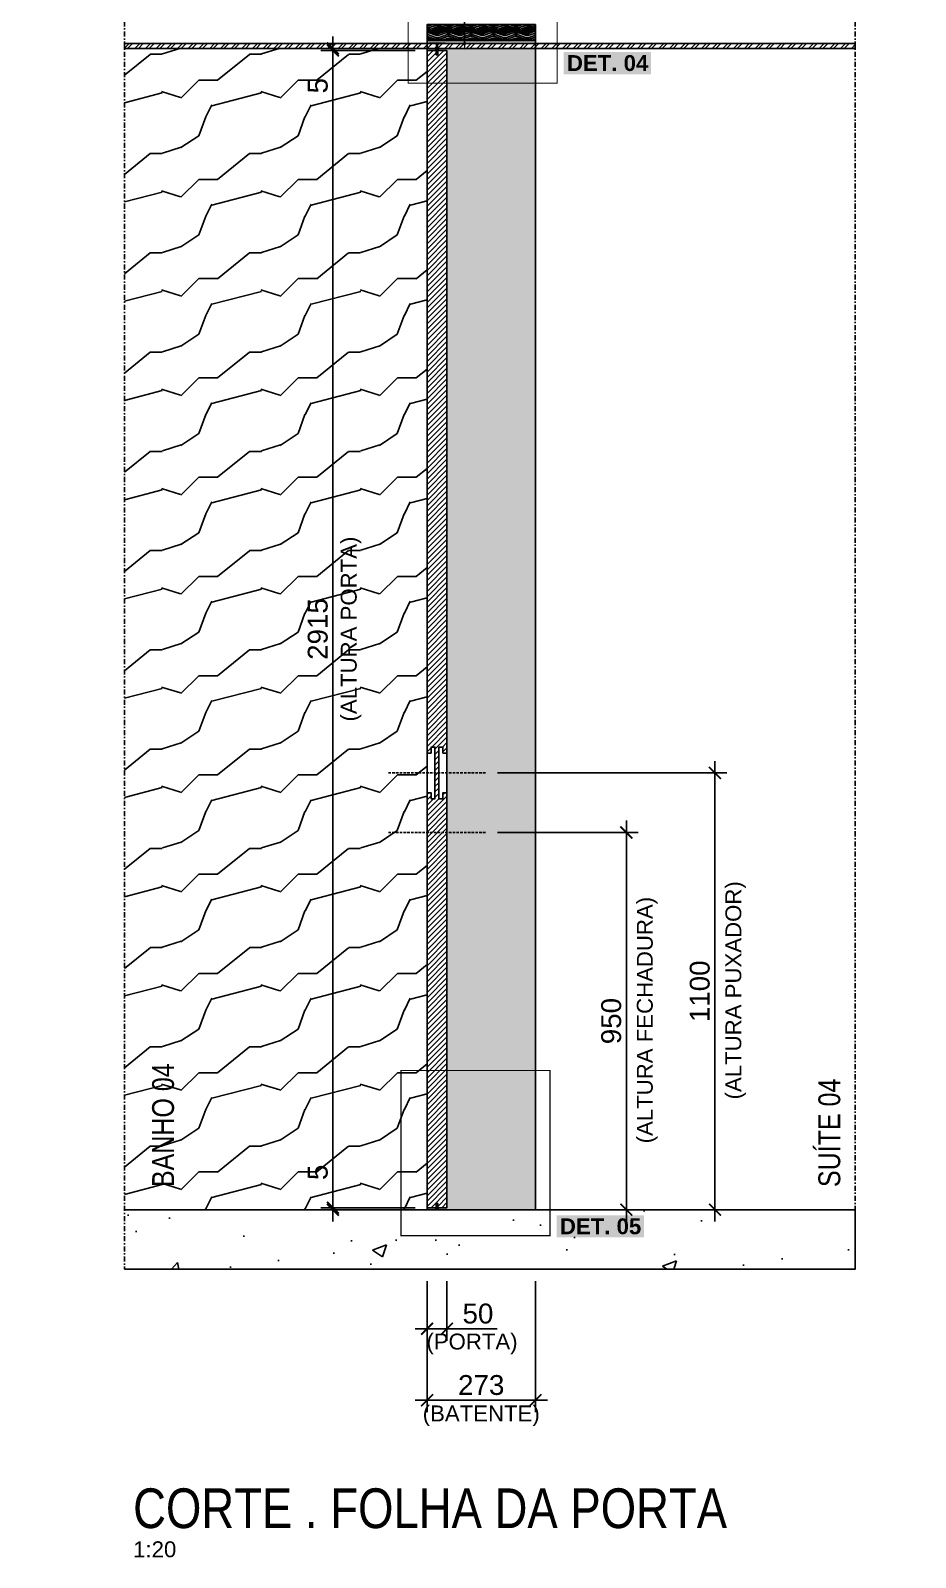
# Model space of a CAD drawing. Header units: millimetres. Extents: x -63251 to 507826, y 5339 to 217512.
# Drawn here: x 101000 to 103229, y 92613 to 96459 of the extents above; entities that cross this region are included whole.
import ezdxf
from ezdxf import colors
from ezdxf.entities.mleader import LeaderData, LeaderLine
from ezdxf.math import Vec2, Vec3

# ---------------------------------------------------------------- set-up
doc = ezdxf.new("R2010")
doc.units = ezdxf.units.MM
doc.header["$PDMODE"] = 3
doc.linetypes.add('TRAÇO 1-1', pattern=[9.525, 6.35, -3.175])
doc.linetypes.add('TRAÇO E PONTO 1-1', pattern=[25.4, 12.7, -6.35, 0, -6.35])
for name, color, linetype in [('_COMENTÁRIOS ARQ', 30, 'Continuous'), ('COTAS', 9, 'Continuous'), ('DETALHE', 10, 'Continuous'), ('FERRAGEM', 3, 'Continuous'), ('FERRAGENS', 3, 'Continuous'), ('GESSO', 1, 'Continuous'), ('HACHURA', 21, 'Continuous'), ('MARCENARIA', 4, 'Continuous'), ('MARCENARIA . M', 4, 'Continuous'), ('PAREDE', 94, 'Continuous'), ('PROJEÇÃO', 8, 'Continuous'), ('TEXTO', 105, 'Continuous'), ('TEXTO TRAÇO PONTO', 105, 'TRAÇO E PONTO 1-1')]:
    doc.layers.add(name, color=color, linetype=linetype)
doc.styles.add('1-1', font='arial.ttf', dxfattribs={"height": 0.2})
doc.styles.add('PADRÃO', font='arial.ttf')
doc.styles.add('TITULO', font='swissck.ttf')
doc.dimstyles.new('1-20', dxfattribs={"dimscale": 20, "dimtxt": 2.5, "dimasz": 1.5, "dimexe": 1.5, "dimexo": 1.5, "dimtad": 1, "dimtxsty": 'PADRÃO', "dimblk": 'ARCHTICK', "dimcen": 2.5, "dimdle": 1.5, "dimclrd": 9, "dimclre": 9, "dimclrt": 6, "dimadec": 0, "dimazin": 0, "dimtfac": 1, "dimtmove": 0, "dimatfit": 3, "dimfxl": 1.25, "dimlwd": -1, "dimlwe": -1, "dimarcsym": 0})

# ---------------------------------------------------------------- blocks, each defined once
blk = doc.blocks.new('_ArchTick')
at = {"color": 0, "linetype": 'ByBlock', "const_width": 0.15}
blk.add_lwpolyline([(-0.5, -0.5), (0.5, 0.5)], dxfattribs=at)
blk = doc.blocks.new('*D938')
at = {"layer": 'Defpoints', "color": 0, "transparency": 16777216}
for p in [(102146, 94589), (102723.8, 94589), (102500.8, 93489)]:
    blk.add_point(p, dxfattribs=at)
at = {"layer": 'PAREDE', "color": 9, "transparency": 16777216}
for p, q in [((102723.8, 93459), (102723.8, 94619)), ((102176, 94589), (102753.8, 94589)), ((102530.8, 93489), (102753.8, 93489))]:
    blk.add_line(p, q, dxfattribs=at)
at = {"layer": 'PAREDE', "color": 9, "transparency": 16777216, "xscale": 30, "yscale": 30, "zscale": 30}
for p, rotation in [((102723.8, 94589), 90), ((102723.8, 93489), 270)]:
    blk.add_blockref('_ArchTick', p, dxfattribs=dict(at, rotation=rotation))
at = {"layer": 'PAREDE', "color": 6, "transparency": 16777216, "insert": (102685.8, 94039), "char_height": 50, "attachment_point": 5, "rotation": 90, "style": 'PADRÃO'}
blk.add_mtext('1100', dxfattribs=at)
blk = doc.blocks.new('*D939')
at = {"layer": 'Defpoints', "color": 0, "transparency": 16777216}
for p in [(102146, 94439), (102500.8, 94439), (102271.8, 93489)]:
    blk.add_point(p, dxfattribs=at)
at = {"layer": 'PAREDE', "color": 9, "transparency": 16777216}
for p, q in [((102500.8, 93459), (102500.8, 94469)), ((102176, 94439), (102530.8, 94439)), ((102301.8, 93489), (102530.8, 93489))]:
    blk.add_line(p, q, dxfattribs=at)
at = {"layer": 'PAREDE', "color": 9, "transparency": 16777216, "xscale": 30, "yscale": 30, "zscale": 30}
for p, rotation in [((102500.8, 94439), 90), ((102500.8, 93489), 270)]:
    blk.add_blockref('_ArchTick', p, dxfattribs=dict(at, rotation=rotation))
at = {"layer": 'PAREDE', "color": 6, "transparency": 16777216, "insert": (102462.8, 93964), "char_height": 50, "attachment_point": 5, "rotation": 90, "style": 'PADRÃO'}
blk.add_mtext('950', dxfattribs=at)
blk = doc.blocks.new('*D940')
at = {"layer": 'Defpoints', "color": 0, "transparency": 16777216}
for p in [(101761.8, 96409), (101998.8, 96409), (101998.8, 93494)]:
    blk.add_point(p, dxfattribs=at)
at = {"layer": 'MARCENARIA . M', "color": 9, "transparency": 16777216}
for p, q in [((101761.8, 93464), (101761.8, 96439)), ((101968.8, 96409), (101731.8, 96409)), ((101968.8, 93494), (101731.8, 93494))]:
    blk.add_line(p, q, dxfattribs=at)
at = {"layer": 'MARCENARIA . M', "color": 9, "transparency": 16777216, "xscale": 30, "yscale": 30, "zscale": 30}
for p, rotation in [((101761.8, 96409), 90), ((101761.8, 93494), 270)]:
    blk.add_blockref('_ArchTick', p, dxfattribs=dict(at, rotation=rotation))
at = {"layer": 'MARCENARIA . M', "color": 6, "transparency": 16777216, "insert": (101723.8, 94951.5), "char_height": 50, "attachment_point": 5, "rotation": 90, "style": 'PADRÃO'}
blk.add_mtext('2915', dxfattribs=at)
blk = doc.blocks.new('*D941')
at = {"layer": 'Defpoints', "color": 0, "transparency": 16777216}
for p in [(101761.8, 96409), (101998.8, 96414), (101998.8, 96409)]:
    blk.add_point(p, dxfattribs=at)
at = {"layer": 'MARCENARIA . M', "color": 9, "transparency": 16777216}
for p, q in [((101761.8, 96414), (101761.8, 96444)), ((101968.8, 96414), (101731.8, 96414)), ((101968.8, 96409), (101731.8, 96409)), ((101761.8, 96414), (101761.8, 96409)), ((101761.8, 96409), (101761.8, 96290.8))]:
    blk.add_line(p, q, dxfattribs=at)
at = {"layer": 'MARCENARIA . M', "color": 9, "transparency": 16777216, "xscale": 30, "yscale": 30, "zscale": 30}
for p, rotation in [((101761.8, 96414), 270), ((101761.8, 96409), 90)]:
    blk.add_blockref('_ArchTick', p, dxfattribs=dict(at, rotation=rotation))
at = {"layer": 'MARCENARIA . M', "color": 6, "transparency": 16777216, "insert": (101723.9, 96319.9), "char_height": 50, "attachment_point": 5, "rotation": 90, "style": 'PADRÃO'}
blk.add_mtext('5', dxfattribs=at)
blk = doc.blocks.new('*D942')
at = {"layer": 'Defpoints', "color": 0, "transparency": 16777216}
for p in [(101761.8, 93494), (101998.8, 93494), (101998.8, 93489)]:
    blk.add_point(p, dxfattribs=at)
at = {"layer": 'MARCENARIA . M', "color": 9, "transparency": 16777216}
for p, q in [((101761.8, 93494), (101761.8, 93612.1)), ((101968.8, 93494), (101731.8, 93494)), ((101968.8, 93489), (101731.8, 93489)), ((101761.8, 93489), (101761.8, 93494)), ((101761.8, 93489), (101761.8, 93459))]:
    blk.add_line(p, q, dxfattribs=at)
at = {"layer": 'MARCENARIA . M', "color": 9, "transparency": 16777216, "xscale": 30, "yscale": 30, "zscale": 30}
for p, rotation in [((101761.8, 93494), 270), ((101761.8, 93489), 90)]:
    blk.add_blockref('_ArchTick', p, dxfattribs=dict(at, rotation=rotation))
at = {"layer": 'MARCENARIA . M', "color": 6, "transparency": 16777216, "insert": (101723.9, 93583), "char_height": 50, "attachment_point": 5, "rotation": 90, "style": 'PADRÃO'}
blk.add_mtext('5', dxfattribs=at)
blk = doc.blocks.new('*D943')
at = {"layer": 'Defpoints', "color": 0, "transparency": 16777216}
for p in [(101998.8, 93339), (102048.8, 93339), (102048.8, 93189)]:
    blk.add_point(p, dxfattribs=at)
at = {"layer": 'PAREDE', "color": 9, "transparency": 16777216}
for p, q in [((101998.8, 93309), (101998.8, 93159)), ((102048.8, 93309), (102048.8, 93159)), ((101968.8, 93189), (102048.8, 93189)), ((102048.8, 93189), (102175.3, 93189))]:
    blk.add_line(p, q, dxfattribs=at)
at = {"layer": 'PAREDE', "color": 9, "transparency": 16777216, "xscale": 30, "yscale": 30, "zscale": 30, "rotation": 180}
blk.add_blockref('_ArchTick', (101998.8, 93189), dxfattribs=at)
at = {"layer": 'PAREDE', "color": 9, "transparency": 16777216, "xscale": 30, "yscale": 30, "zscale": 30}
blk.add_blockref('_ArchTick', (102048.8, 93189), dxfattribs=at)
at = {"layer": 'PAREDE', "color": 6, "transparency": 16777216, "insert": (102127, 93227), "char_height": 50, "attachment_point": 5, "style": 'PADRÃO'}
blk.add_mtext('50', dxfattribs=at)
blk = doc.blocks.new('*D944')
at = {"layer": 'Defpoints', "color": 0, "transparency": 16777216}
for p in [(101998.8, 93339), (102271.8, 93339), (101998.8, 93009)]:
    blk.add_point(p, dxfattribs=at)
at = {"layer": 'PAREDE', "color": 9, "transparency": 16777216}
for p, q in [((101998.8, 93309), (101998.8, 92979)), ((102271.8, 93309), (102271.8, 92979)), ((102301.8, 93009), (101968.8, 93009))]:
    blk.add_line(p, q, dxfattribs=at)
at = {"layer": 'PAREDE', "color": 9, "transparency": 16777216, "xscale": 30, "yscale": 30, "zscale": 30, "rotation": 180}
blk.add_blockref('_ArchTick', (101998.8, 93009), dxfattribs=at)
at = {"layer": 'PAREDE', "color": 9, "transparency": 16777216, "xscale": 30, "yscale": 30, "zscale": 30}
blk.add_blockref('_ArchTick', (102271.8, 93009), dxfattribs=at)
at = {"layer": 'PAREDE', "color": 6, "transparency": 16777216, "insert": (102135.3, 93047), "char_height": 50, "attachment_point": 5, "style": 'PADRÃO'}
blk.add_mtext('273', dxfattribs=at)
blk = doc.blocks.new('ESCOVA DE VEDAÇÃO')
at = {"layer": 'FERRAGEM'}
blk.add_lwpolyline([(-1.5, -4), (1.5, -4), (2, -0.5, 0.25), (-2, -0.5)], format="xyb", close=True, dxfattribs=at)
at = {"layer": 'FERRAGEM', "color": 8}
for points in [[(-1, -4), (-3, -16)], [(-0.8, -4), (-2.3, -16)], [(-0.6, -4), (-1.6, -16)], [(-0.3, -4), (-1, -16)], [(-0.2, -4), (-0.4, -16)], [(0.1, -4), (0.3, -16)], [(0.3, -4), (1, -16)], [(0.6, -4), (1.6, -16)], [(0.8, -4), (2.3, -16)], [(1, -4), (3, -16)]]:
    blk.add_lwpolyline(points, dxfattribs=at)

msp = doc.modelspace()

# ---------------------------------------------------------------- hatches: boundary and pattern name
at = {"layer": 'FERRAGENS', "true_color": 0x939598}
h = msp.add_hatch(color=252, dxfattribs=at)
h.dxf.hatch_style = 1
h.paths.add_polyline_path([(102022.807, 96416.952), (102022.807, 96414.452), (102023.557, 96414.452), (102023.557, 96426.452), (102003.557, 96426.452), (102003.557, 96426.952), (102044.057, 96426.952), (102044.057, 96426.452), (102024.057, 96426.452), (102024.057, 96414.452), (102024.807, 96414.452), (102024.807, 96416.952), (102025.307, 96416.952), (102025.307, 96413.952), (102022.307, 96413.952), (102022.307, 96416.952)])
at = {"layer": 'HACHURA', "true_color": 0x636466}
h = msp.add_hatch(dxfattribs=at)
h.set_pattern_fill('PATRON00077', color=251, scale=40, angle=135, pattern_type=2)
h.set_pattern_definition([(135, (41962.023, -12772.54), (-56.568542, 4e-15), [2, -38]), (225, (41940.81, -12771.125), (-7e-15, -56.568542), [4, -36]), (180, (41949.295, -12773.953), (-28.284271, -28.284271), [2.828, -8.484, 2.828, -5.656, 19.8, -16.9725425]), (180, (41964.852, -12772.54), (-28.284271, -28.284271), [2.8284, -5.6568, 2.8284, -45.2549425]), (180, (41952.124, -12765.468), (-28.284271, -28.284271), [2.8284, -53.740142]), (180, (41950.71, -12761.225), (-28.284271, -28.284271), [2.8284, -53.740142]), (180, (41952.124, -12768.297), (-28.284271, -28.284271), [2.8284, -53.740142]), (180, (41952.124, -12771.125), (-28.284271, -28.284271), [5.6568, -50.911742]), (180, (41923.84, -12785.267), (-28.284271, -28.284271), [5.6568, -50.911742]), (180, (41953.538, -12775.368), (-28.284271, -28.284271), [11.3136, -45.254942]), (180, (41953.538, -12778.196), (-28.284271, -28.284271), [11.3136, -45.254942]), (180, (41926.668, -12768.297), (-28.284271, -28.284271), [11.3136, -45.254942]), (180, (41952.124, -12782.44), (-28.284271, -28.284271), [8.48528, -48.083262]), (180, (41953.538, -12792.338), (-28.284271, -28.284271), [8.48528, -48.083262]), (180, (41953.538, -12786.68), (-28.284271, -28.284271), [8.48528, -48.083262]), (180, (41926.668, -12776.782), (-28.284271, -28.284271), [14.142136, -42.426406]), (180, (41928.082, -12781.024), (-28.284271, -28.284271), [14.142136, -42.426406]), (180, (41932.325, -12771.125), (-28.284271, -28.284271), [19.79899, -36.769553]), (161.565051, (41956.366, -12772.54), (-28.2842713, 28.2842712), [4.472136, -84.970583]), (161.565051, (41942.224, -12775.368), (-28.2842713, 28.2842712), [4.472136, -84.970583]), (161.565051, (41946.467, -12773.953), (-28.2842713, 28.2842712), [4.472136, -84.970583]), (161.565051, (41960.609, -12771.125), (-28.2842713, 28.2842712), [8.944272, -80.498447]), (161.565051, (41942.224, -12778.196), (-28.2842713, 28.2842712), [13.416408, -76.026311]), (161.565051, (41943.638, -12782.439), (-28.2842713, 28.2842712), [17.888544, -71.554175]), (161.565051, (41945.053, -12786.681), (-28.2842713, 28.2842712), [17.888544, -71.554175]), (161.565051, (41940.81, -12799.41), (-28.2842713, 28.2842712), [17.888544, -71.554175]), (161.565051, (41943.638, -12796.58), (-28.2842713, 28.2842712), [22.36068, -67.082039]), (161.565051, (41945.053, -12792.338), (-28.2842713, 28.2842712), [22.36068, -67.082039]), (198.434949, (41946.467, -12771.125), (-28.2842712, -28.2842712), [4.472136, -84.970583]), (198.434949, (41953.538, -12772.54), (-28.2842712, -28.2842712), [4.472136, -84.970583]), (198.434949, (41962.023, -12772.54), (-28.2842712, -28.2842712), [8.944272, -80.498447]), (198.434949, (41949.295, -12768.297), (-28.2842712, -28.2842712), [8.944272, -80.498447]), (198.434949, (41966.266, -12773.953), (-28.2842712, -28.2842712), [13.416408, -76.026311]), (198.434949, (41969.094, -12776.782), (-28.2842712, -28.2842712), [17.888544, -71.554175]), (198.434949, (41942.224, -12752.74), (-28.2842712, -28.2842712), [17.888544, -71.554175]), (198.434949, (41949.295, -12765.468), (-28.2842712, -28.2842712), [17.888544, -71.554175]), (198.434949, (41946.467, -12756.983), (-28.2842712, -28.2842712), [22.36068, -67.082039]), (198.434949, (41947.881, -12761.225), (-28.2842712, -28.2842712), [22.36068, -67.082039])])
h.paths.add_polyline_path([(101998.807, 96473.952), (101998.807, 96433.952), (102271.807, 96433.952), (102271.807, 96473.952)])
at = {"layer": 'HACHURA'}
h = msp.add_hatch(dxfattribs=at)
h.set_pattern_fill('ANSI32', color=8, scale=2)
h.set_pattern_definition([(45, (41669.594, -12777.282), (-13.4703842, 13.4703842), []), (45, (41678.575, -12777.282), (-13.4703842, 13.4703842), [])])
h.paths.add_polyline_path([(102022.307, 96413.952), (102022.307, 96426.452), (101236.812, 96426.452), (101236.812, 96413.952)])
at = {"layer": 'HACHURA', "true_color": 0xba9673}
h = msp.add_hatch(color=33, dxfattribs=at)
h.dxf.hatch_style = 1
h.paths.add_polyline_path([(102163.73, 96433.952), (101998.807, 96433.952), (101998.807, 96426.452), (102163.73, 96426.452)])
h.paths.add_polyline_path([(102271.807, 96433.952), (102163.73, 96433.952), (102163.73, 96426.452), (102271.807, 96426.452)])
h.paths.add_polyline_path([(102048.807, 93493.952), (101998.807, 93493.952), (101998.807, 93488.952), (102271.807, 93488.952), (102271.807, 96413.952), (101998.807, 96413.952), (101998.807, 96408.952), (102048.807, 96408.952)])
at = {"layer": 'HACHURA'}
h = msp.add_hatch(dxfattribs=at)
h.set_pattern_fill('ANSI32', color=8, scale=2)
h.set_pattern_definition([(45, (41911.444, -12777.282), (-13.4703842, 13.4703842), []), (45, (41920.424, -12777.282), (-13.4703842, 13.4703842), [])])
h.paths.add_polyline_path([(103076.801, 96413.952), (103076.801, 96426.452), (102025.307, 96426.452), (102025.307, 96413.952)])
at = {"layer": 'HACHURA', "ltscale": 0.3}
h = msp.add_hatch(dxfattribs=at)
h.set_pattern_fill('LEGNO5', color=21, scale=250, angle=90, pattern_type=2)
h.set_pattern_definition([(63.4349, (32940.04, -12760.02), (-250.00033, -249.99979), [33.541, -525.476]), (14.5742, (32955.0446, -12730.0195), (-6750.00055216, -1749.99822292), [129.156, -12786.4355]), (342.4744, (32830.045, -12697.52), (3999.9992282, -1250.0020671), [49.81225, -4931.4025]), (45, (32877.54, -12712.52), (7e-14, 250.00008), [63.6395, -289.91375]), (0, (32922.54, -12667.52), (250, 250), [47.5, -202.5]), (39.0939, (32970.045, -12667.52), (2749.9984775, 2250.0020078), [103.07775, -5050.8045]), (0, (33050.04, -12602.52), (250, 250), [30, -220]), (17.5256, (32830.045, -12602.52), (-3999.9992282, -1250.0020671), [49.81225, -4931.4025]), (33.6901, (32877.545, -12587.52), (-499.99989, -250.000334), [54.08325, -847.3045]), (69.7751, (32922.545, -12557.52), (1000.0020839, 2749.9993161), [50.62125, -5011.493])])
h.paths.add_polyline_path([(101998.807, 93488.953), (101236.812, 93488.953), (101236.812, 96413.952), (101998.807, 96413.952)])
at = {"layer": 'HACHURA'}
h = msp.add_hatch(dxfattribs=at)
h.set_pattern_fill('AR-CONC', color=21, scale=2)
h.set_pattern_definition([(50, (58182.84, 70786.82), (364.3693, -31.8782), [38.1, -419.1]), (355, (58182.84, 70786.82), (-70.4868, 382.1137), [30.48, -335.2812]), (100.45144, (58213.2, 70784.17), (293.8825, 350.2355), [32.38, -356.1805]), (46.1842, (58182.84, 70888.42), (542.158, -84.0847), [57.15, -628.65]), (96.6356, (58228, 70881.4), (474.808, 494.852), [48.57, -534.271]), (351.1842, (58182.84, 70888.4), (474.808, 494.852), [45.72, -502.9195]), (21, (58233.64, 70863.02), (303.2288, -204.5304), [38.1, -419.1]), (326, (58233.64, 70863.02), (123.604, 368.376), [30.48, -335.28]), (71.45144, (58258.9, 70845.98), (426.8328, 163.8455), [32.38, -356.18]), (37.5, (58182.84, 70786.82), (6.1772, 169.11008), [0, -331.216, 0, -340.36, 0, -336.55]), (7.5, (58182.84, 70786.82), (133.6393, 200.36115), [0, -194.056, 0, -323.596, 0, -128.27]), (327.5, (58069.56, 70786.82), (271.1812, -11.4575), [0, -127, 0, -396.24, 0, -525.78]), (317.5, (58018.76, 70786.82), (296.2584, 50.853), [0, -165.1, 0, -263.144, 0, -373.38])])
h.paths.add_polyline_path([(101236.812, 93488.952), (101236.812, 93338.952), (103076.801, 93338.952), (103076.801, 93488.952)])
at = {"layer": 'PROJEÇÃO', "linetype": 'TRAÇO 1-1'}
h = msp.add_hatch(dxfattribs=at)
h.set_pattern_fill('ANSI31', color=8, scale=3)
h.set_pattern_definition([(45, (41746.094, -12756.782), (-6.7351921, 6.7351921), [])])
h.paths.add_polyline_path([(102048.807, 96408.952), (102025.807, 96408.952), (102025.807, 96397.953), (102021.807, 96397.953), (102021.807, 96408.952), (101998.807, 96408.952), (101998.807, 94638.952), (102008.807, 94638.952), (102008.807, 94653.952), (102018.807, 94653.952), (102018.807, 94523.952), (102008.807, 94523.952), (102008.807, 94538.952), (101998.807, 94538.952), (101998.807, 93493.952), (102021.807, 93493.952), (102021.806, 93504.952), (102025.806, 93504.953), (102025.807, 93493.952), (102048.807, 93493.952), (102048.807, 94538.952), (102038.807, 94538.952), (102038.807, 94523.952), (102028.807, 94523.952), (102028.807, 94653.952), (102038.807, 94653.952), (102038.807, 94638.952), (102048.807, 94638.952)])

# ---------------------------------------------------------------- linework, layer by layer
at = {"layer": 'DETALHE', "linetype": 'TRAÇO 1-1', "ltscale": 0.4, "const_width": 3}
for points in [[(102326.433, 96326.566), (102326.433, 96742.424), (101951.206, 96742.424), (101951.206, 96326.566)], [(102308.685, 93423.688), (102308.685, 93839.546), (101933.457, 93839.546), (101933.457, 93423.688)]]:
    msp.add_lwpolyline(points, close=True, dxfattribs=at)
at = {"layer": 'FERRAGEM'}
msp.add_lwpolyline([(101998.807, 96433.952), (102271.807, 96433.952), (102271.807, 96473.952), (101998.807, 96473.952)], close=True, dxfattribs=at)
at = {"layer": 'FERRAGENS'}
msp.add_lwpolyline([(102022.307, 96416.952), (102022.307, 96413.952), (102024.307, 96413.952), (102025.307, 96413.952), (102025.307, 96416.952), (102024.807, 96416.952), (102024.807, 96414.452), (102024.057, 96414.452), (102024.057, 96426.452), (102044.057, 96426.452), (102044.057, 96426.952), (102003.557, 96426.952), (102003.557, 96426.452), (102023.557, 96426.452), (102023.557, 96414.452), (102022.807, 96414.452), (102022.807, 96416.952)], close=True, dxfattribs=at)
at = {"layer": 'GESSO', "color": 1}
for points in [[(101236.812, 96426.452), (102022.307, 96426.452), (102022.307, 96413.952), (101236.812, 96413.952)], [(102025.307, 96426.452), (103076.801, 96426.452), (103076.801, 96413.952), (102025.307, 96413.952)]]:
    msp.add_lwpolyline(points, close=True, dxfattribs=at)
at = {"layer": 'MARCENARIA'}
for points in [[(101998.807, 96433.952), (102271.807, 96433.952), (102271.807, 93488.952), (101998.807, 93488.952)], [(102048.807, 96408.952), (102025.807, 96408.952), (102025.807, 96397.953), (102021.807, 96397.953), (102021.807, 96408.952), (101998.807, 96408.952), (101998.807, 93493.952), (102021.807, 93493.952), (102021.806, 93504.952), (102025.806, 93504.953), (102025.807, 93493.952), (102048.807, 93493.952)], [(101998.807, 94538.952), (101998.807, 94638.952), (102008.807, 94638.952), (102008.807, 94653.952), (102018.807, 94653.952), (102018.807, 94523.952), (102008.807, 94523.952), (102008.807, 94538.952)], [(102048.807, 94538.952), (102048.807, 94638.952), (102038.807, 94638.952), (102038.807, 94653.952), (102028.807, 94653.952), (102028.807, 94523.952), (102038.807, 94523.952), (102038.807, 94538.952)]]:
    msp.add_lwpolyline(points, close=True, dxfattribs=at)
at = {"layer": 'PAREDE', "color": 10, "linetype": 'TRAÇO 1-1'}
for p, q in [((102145.98, 94588.952), (101901.597, 94588.952)), ((102145.98, 94438.952), (101901.597, 94438.952))]:
    msp.add_line(p, q, dxfattribs=at)
at = {"layer": 'PAREDE'}
msp.add_lwpolyline([(101236.812, 93338.952), (103076.801, 93338.952), (103076.801, 93488.952), (101236.812, 93488.952)], dxfattribs=at)
at = {"layer": 'TEXTO TRAÇO PONTO'}
for p, q in [((101236.812, 96838.952), (101236.812, 93338.952)), ((103076.801, 96838.952), (103076.801, 93338.952))]:
    msp.add_line(p, q, dxfattribs=at)

# ---------------------------------------------------------------- block references
at = {"layer": '_COMENTÁRIOS ARQ', "rotation": 180}
msp.add_blockref('ESCOVA DE VEDAÇÃO', (102023.807, 96397.953), dxfattribs=at)
at = {"layer": '_COMENTÁRIOS ARQ'}
msp.add_blockref('ESCOVA DE VEDAÇÃO', (102023.806, 93504.952), dxfattribs=at)

# ---------------------------------------------------------------- texts
at = {"layer": 'COTAS', "color": 6, "char_height": 40, "width": 1350, "attachment_point": 8, "rotation": 90, "style": 'PADRÃO'}
for s, insert in [('(ALTURA PORTA)', (101833.65, 94951.452)), ('(ALTURA PUXADOR)', (102802.17, 94041.452)), ('(ALTURA FECHADURA)', (102579.171, 93966.452))]:
    msp.add_mtext(s, dxfattribs=dict(at, insert=insert))
at = {"layer": 'COTAS', "color": 6, "char_height": 40, "width": 1348, "attachment_point": 2, "style": 'PADRÃO'}
for s, insert in [('(PORTA)', (102112.033, 93176.861)), ('(BATENTE)', (102135.307, 92995.785))]:
    msp.add_mtext(s, dxfattribs=dict(at, insert=insert))
at = {"layer": 'DETALHE', "color": 105, "char_height": 40, "width": 203.41444, "attachment_point": 1, "style": 'PADRÃO', "bg_fill": 1, "box_fill_scale": 1.2, "bg_fill_color": 50, "bg_fill_transparency": 0}
for s, insert in [('{\\fArial|b1|i0|c0|p34;DET. 04}', (102351.11, 96397.035)), ('{\\fArial|b1|i0|c0|p34;DET. 05}', (102333.361, 93467.077))]:
    msp.add_mtext(s, dxfattribs=dict(at, insert=insert))
at = {"layer": 'TEXTO', "color": 1, "char_height": 55, "width": 695.16158, "attachment_point": 7, "rotation": 90, "style": 'TITULO'}
for s, insert in [('\\pxql;{\\C10;BANHO 04}', (101362.364, 93545.977)), ('\\pxql;{\\C10;SUÍTE 04}', (103040.151, 93545.977))]:
    msp.add_mtext(s, dxfattribs=dict(at, insert=insert))
at = {"layer": 'TEXTO', "color": 1, "insert": (101258.707, 92685.559), "char_height": 100, "width": 2667.84777, "attachment_point": 7, "style": 'TITULO'}
msp.add_mtext('CORTE . FOLHA DA PORTA', dxfattribs=at)
at = {"layer": 'TEXTO', "insert": (101258.707, 92653.559), "char_height": 40, "width": 480, "attachment_point": 1, "style": 'PADRÃO'}
msp.add_mtext('1:20', dxfattribs=at)

# ---------------------------------------------------------------- dimensions: what is measured, and where the dimension line sits
at = {"layer": 'MARCENARIA . M', "color": 2}
for base, p1, p2, picture, middle in [((101761.807, 96408.952), (101998.807, 93493.952), (101998.807, 96408.952), '*D940', (101723.778, 94951.452)), ((101761.807, 96408.952), (101998.807, 96413.952), (101998.807, 96408.952), '*D941', (101723.88, 96319.877)), ((101761.807, 93493.952), (101998.807, 93488.952), (101998.807, 93493.952), '*D942', (101723.88, 93583.028))]:
    dim = msp.add_linear_dim(base=base, p1=p1, p2=p2, angle=90, dimstyle='1-20', dxfattribs=at)
    dim.commit()
    dim.dimension.update_dxf_attribs({"geometry": picture, "text_midpoint": middle})
at = {"layer": 'PAREDE', "color": 6}
for base, p1, p2, angle, picture, middle in [((102723.825, 94588.952), (102500.826, 93488.952), (102145.98, 94588.952), 90, '*D938', (102685.796, 94038.952)), ((102500.826, 94438.952), (102271.807, 93488.952), (102145.98, 94438.952), 90, '*D939', (102462.798, 93963.952)), ((101998.807, 93008.952), (102271.807, 93338.952), (101998.807, 93338.952), 180, '*D944', (102135.307, 93046.998))]:
    dim = msp.add_linear_dim(base=base, p1=p1, p2=p2, angle=angle, dimstyle='1-20', dxfattribs=at)
    dim.commit()
    dim.dimension.update_dxf_attribs({"geometry": picture, "text_midpoint": middle})
dim = msp.add_linear_dim(base=(102048.807, 93188.952), p1=(101998.807, 93338.952), p2=(102048.807, 93338.952), dimstyle='1-20', dxfattribs=at)
dim.commit()
dim.dimension.update_dxf_attribs({"geometry": '*D943', "text_midpoint": (102127.033, 93226.981)})

# ---------------------------------------------------------------- leaders
at = {"layer": 'COTAS'}
ml = msp.add_multileader_mtext('Standard', dxfattribs=at)
ml.set_content('PORTAS DE GIRO COM {\\fArial|b1|i0|c0|p34;\\C10;ACABAMENTO} {\\fArial|b1|i0|c0|p34;EM LÂMINAS NATURAIS DE CARVALHO EUROPEU}', color=105, style='1-1')
ml.set_leader_properties(color=256, linetype='ByLayer', lineweight=-1)
ml.build(insert=Vec2(0, 0))
ml.multileader.update_dxf_attribs({"text_left_attachment_type": 2, "text_right_attachment_type": 2, "dogleg_length": 0.36, "arrow_head_size": 20, "scale": 200})
ctx = ml.context
ctx.base_point, ctx.scale, ctx.char_height, ctx.arrow_head_size, ctx.landing_gap_size, ctx.plane_origin = Vec3(57220.537, 97218.736), 200, 40, 20, 40, Vec3(56243.021, 96904.568)
ctx.left_attachment, ctx.right_attachment, ctx.text_align_type = 2, 2, 1
notes = []
notes.append((ctx, [(1, (1, 1, 0), (58142.769, 97218.736), (-1, 0), 72, [(0, [(56578.435, 96408.952)], 0, []), (1, [(59053.822, 96408.952), (59053.822, 97218.736)], 0, [])])]))
ctx.mtext.insert, ctx.mtext.width, ctx.mtext.alignment, ctx.mtext.flow_direction = Vec3(57645.653, 97345.285), 923.88687, 2, 5
ml = msp.add_multileader_mtext('Standard', dxfattribs=at)
ml.set_content('PORTAS DE GIRO COM {\\fArial|b1|i0|c0|p34;\\C10;ACABAMENTO} {\\fArial|b1|i0|c0|p34;EM LÂMINAS NATURAIS DE CARVALHO EUROPEU}', color=105, style='1-1')
ml.set_leader_properties(color=256, linetype='ByLayer', lineweight=-1)
ml.build(insert=Vec2(0, 0))
ml.multileader.update_dxf_attribs({"text_left_attachment_type": 2, "text_right_attachment_type": 2, "dogleg_length": 0.36, "arrow_head_size": 20, "scale": 200})
ctx = ml.context
ctx.base_point, ctx.scale, ctx.char_height, ctx.arrow_head_size, ctx.landing_gap_size, ctx.plane_origin = Vec3(67732.36, 97218.736), 200, 40, 20, 40, Vec3(66754.844, 96904.568)
ctx.left_attachment, ctx.right_attachment, ctx.text_align_type = 2, 2, 1
notes.append((ctx, [(1, (1, 1, 0), (68654.592, 97218.736), (-1, 0), 72, [(0, [(67090.258, 96408.952)], 0, []), (1, [(69565.645, 96408.952), (69565.645, 97218.736)], 0, [])])]))
ctx.mtext.insert, ctx.mtext.width, ctx.mtext.alignment, ctx.mtext.flow_direction = Vec3(68157.476, 97345.285), 923.88687, 2, 5
ml = msp.add_multileader_mtext('Standard', dxfattribs=at)
ml.set_content('PORTAS DE GIRO COM {\\fArial|b1|i0|c0|p34;\\C10;ACABAMENTO} {\\fArial|b1|i0|c0|p34;EM LÂMINAS NATURAIS DE CARVALHO EUROPEU}', color=105, style='1-1')
ml.set_leader_properties(color=256, linetype='ByLayer', lineweight=-1)
ml.build(insert=Vec2(0, 0))
ml.multileader.update_dxf_attribs({"text_left_attachment_type": 2, "text_right_attachment_type": 2, "dogleg_length": 0.36, "arrow_head_size": 20, "scale": 200})
ctx = ml.context
ctx.base_point, ctx.scale, ctx.char_height, ctx.arrow_head_size, ctx.landing_gap_size, ctx.plane_origin = Vec3(78712.612, 97218.736), 200, 40, 20, 40, Vec3(77735.097, 96904.568)
ctx.left_attachment, ctx.right_attachment, ctx.text_align_type = 2, 2, 1
notes.append((ctx, [(1, (1, 1, 0), (79634.844, 97218.736), (-1, 0), 72, [(0, [(78070.51, 96408.952)], 0, []), (1, [(80545.897, 96408.952), (80545.897, 97218.736)], 0, [])])]))
ctx.mtext.insert, ctx.mtext.width, ctx.mtext.alignment, ctx.mtext.flow_direction = Vec3(79137.728, 97345.285), 923.88687, 2, 5
ml = msp.add_multileader_mtext('Standard', dxfattribs=at)
ml.set_content('PORTAS DE GIRO COM {\\fArial|b1|i0|c0|p34;\\C10;ACABAMENTO} {\\fArial|b1|i0|c0|p34;EM LÂMINAS NATURAIS DE CARVALHO EUROPEU}', color=105, style='1-1')
ml.set_leader_properties(color=256, linetype='ByLayer', lineweight=-1)
ml.build(insert=Vec2(0, 0))
ml.multileader.update_dxf_attribs({"text_left_attachment_type": 2, "text_right_attachment_type": 2, "dogleg_length": 0.36, "arrow_head_size": 20, "scale": 200})
ctx = ml.context
ctx.base_point, ctx.scale, ctx.char_height, ctx.arrow_head_size, ctx.landing_gap_size, ctx.plane_origin = Vec3(98119.937, 97218.736), 200, 40, 20, 40, Vec3(96961.015, 96904.568)
ctx.left_attachment, ctx.right_attachment, ctx.text_align_type = 2, 2, 1
notes.append((ctx, [(1, (1, 1, 0), (99042.169, 97218.736), (-1, 0), 72, [(0, [(97346.158, 96408.952)], 0, []), (1, [(99843.983, 96408.952), (99843.983, 97218.736)], 0, [])])]))
ctx.mtext.insert, ctx.mtext.width, ctx.mtext.alignment, ctx.mtext.flow_direction = Vec3(98545.053, 97345.285), 923.88687, 2, 5
ml = msp.add_multileader_mtext('Standard', dxfattribs=at)
ml.set_content('BATENTES COM {\\fArial|b1|i0|c0|p34;\\C10;ACABAMENTO} {\\fArial|b1|i0|c0|p34;EM LÂMINAS NATURAIS DE CARVALHO EUROPEU}', color=105, style='1-1')
ml.set_leader_properties(color=256, linetype='ByLayer', lineweight=-1)
ml.build(insert=Vec2(0, 0))
ml.multileader.update_dxf_attribs({"text_left_attachment_type": 2, "text_right_attachment_type": 2, "dogleg_length": 0.36, "arrow_head_size": 20, "scale": 200})
ctx = ml.context
ctx.base_point, ctx.scale, ctx.char_height, ctx.arrow_head_size, ctx.landing_gap_size, ctx.plane_origin = Vec3(61694.561, 97218.736), 200, 40, 20, 40, Vec3(61150.896, 96904.568)
ctx.left_attachment, ctx.right_attachment, ctx.text_align_type = 2, 2, 1
notes.append((ctx, [(0, (1, 1, 0), (61536.039, 97218.736), (1, 0), 158.522, [(0, [(61536.039, 96408.952)], 0, [])])]))
ctx.mtext.insert, ctx.mtext.width, ctx.mtext.alignment, ctx.mtext.flow_direction = Vec3(62161.368, 97311.61), 923.88687, 2, 5
ml = msp.add_multileader_mtext('Standard', dxfattribs=at)
ml.set_content('BATENTES COM {\\fArial|b1|i0|c0|p34;\\C10;ACABAMENTO} {\\fArial|b1|i0|c0|p34;EM LÂMINAS NATURAIS DE CARVALHO EUROPEU}', color=105, style='1-1')
ml.set_leader_properties(color=256, linetype='ByLayer', lineweight=-1)
ml.build(insert=Vec2(0, 0))
ml.multileader.update_dxf_attribs({"text_left_attachment_type": 2, "text_right_attachment_type": 2, "dogleg_length": 0.36, "arrow_head_size": 20, "scale": 200})
ctx = ml.context
ctx.base_point, ctx.scale, ctx.char_height, ctx.arrow_head_size, ctx.landing_gap_size, ctx.plane_origin = Vec3(72177.66, 97218.736), 200, 40, 20, 40, Vec3(71633.996, 96904.568)
ctx.left_attachment, ctx.right_attachment, ctx.text_align_type = 2, 2, 1
notes.append((ctx, [(0, (1, 1, 0), (72019.139, 97218.736), (1, 0), 158.522, [(0, [(72019.139, 96408.952)], 0, [])])]))
ctx.mtext.insert, ctx.mtext.width, ctx.mtext.alignment, ctx.mtext.flow_direction = Vec3(72644.468, 97311.61), 923.88687, 2, 5
ml = msp.add_multileader_mtext('Standard', dxfattribs=at)
ml.set_content('BATENTES COM {\\fArial|b1|i0|c0|p34;\\C10;ACABAMENTO} {\\fArial|b1|i0|c0|p34;EM LÂMINAS NATURAIS DE CARVALHO EUROPEU}', color=105, style='1-1')
ml.set_leader_properties(color=256, linetype='ByLayer', lineweight=-1)
ml.build(insert=Vec2(0, 0))
ml.multileader.update_dxf_attribs({"text_left_attachment_type": 2, "text_right_attachment_type": 2, "dogleg_length": 0.36, "arrow_head_size": 20, "scale": 200})
ctx = ml.context
ctx.base_point, ctx.scale, ctx.char_height, ctx.arrow_head_size, ctx.landing_gap_size, ctx.plane_origin = Vec3(83026.044, 97218.736), 200, 40, 20, 40, Vec3(82482.38, 96904.568)
ctx.left_attachment, ctx.right_attachment, ctx.text_align_type = 2, 2, 1
notes.append((ctx, [(0, (1, 1, 0), (82867.523, 97218.736), (1, 0), 158.522, [(0, [(82867.523, 96408.952)], 0, [])])]))
ctx.mtext.insert, ctx.mtext.width, ctx.mtext.alignment, ctx.mtext.flow_direction = Vec3(83492.852, 97311.61), 923.88687, 2, 5
ml = msp.add_multileader_mtext('Standard', dxfattribs=at)
ml.set_content('BATENTES COM {\\fArial|b1|i0|c0|p34;\\C10;ACABAMENTO} {\\fArial|b1|i0|c0|p34;EM LÂMINAS NATURAIS DE CARVALHO EUROPEU}', color=105, style='1-1')
ml.set_leader_properties(color=256, linetype='ByLayer', lineweight=-1)
ml.build(insert=Vec2(0, 0))
ml.multileader.update_dxf_attribs({"text_left_attachment_type": 2, "text_right_attachment_type": 2, "dogleg_length": 0.36, "arrow_head_size": 20, "scale": 200})
ctx = ml.context
ctx.base_point, ctx.scale, ctx.char_height, ctx.arrow_head_size, ctx.landing_gap_size, ctx.plane_origin = Vec3(87661.082, 97218.736), 200, 40, 20, 40, Vec3(87117.418, 96904.568)
ctx.left_attachment, ctx.right_attachment, ctx.text_align_type = 2, 2, 1
notes.append((ctx, [(0, (1, 1, 0), (87502.561, 97218.736), (1, 0), 158.522, [(0, [(87502.561, 96408.952)], 0, [])])]))
ctx.mtext.insert, ctx.mtext.width, ctx.mtext.alignment, ctx.mtext.flow_direction = Vec3(88127.89, 97311.61), 923.88687, 2, 5
ml = msp.add_multileader_mtext('Standard', dxfattribs=at)
ml.set_content('BATENTES COM {\\fArial|b1|i0|c0|p34;\\C10;ACABAMENTO} {\\fArial|b1|i0|c0|p34;EM LÂMINAS NATURAIS DE CARVALHO EUROPEU}', color=105, style='1-1')
ml.set_leader_properties(color=256, linetype='ByLayer', lineweight=-1)
ml.build(insert=Vec2(0, 0))
ml.multileader.update_dxf_attribs({"text_left_attachment_type": 2, "text_right_attachment_type": 2, "dogleg_length": 0.36, "arrow_head_size": 20, "scale": 200})
ctx = ml.context
ctx.base_point, ctx.scale, ctx.char_height, ctx.arrow_head_size, ctx.landing_gap_size, ctx.plane_origin = Vec3(92669.664, 97218.736), 200, 40, 20, 40, Vec3(92125.999, 96904.568)
ctx.left_attachment, ctx.right_attachment, ctx.text_align_type = 2, 2, 1
notes.append((ctx, [(0, (1, 1, 0), (92511.142, 97218.736), (1, 0), 158.522, [(0, [(92511.142, 96408.952)], 0, [])])]))
ctx.mtext.insert, ctx.mtext.width, ctx.mtext.alignment, ctx.mtext.flow_direction = Vec3(93136.472, 97311.61), 923.88687, 2, 5
ml = msp.add_multileader_mtext('Standard', dxfattribs=at)
ml.set_content('BATENTES COM {\\fArial|b1|i0|c0|p34;\\C10;ACABAMENTO} {\\fArial|b1|i0|c0|p34;EM LÂMINAS NATURAIS DE CARVALHO EUROPEU}', color=105, style='1-1')
ml.set_leader_properties(color=256, linetype='ByLayer', lineweight=-1)
ml.build(insert=Vec2(0, 0))
ml.multileader.update_dxf_attribs({"text_left_attachment_type": 2, "text_right_attachment_type": 2, "dogleg_length": 0.36, "arrow_head_size": 20, "scale": 200})
ctx = ml.context
ctx.base_point, ctx.scale, ctx.char_height, ctx.arrow_head_size, ctx.landing_gap_size, ctx.plane_origin = Vec3(102251.962, 97218.736), 200, 40, 20, 40, Vec3(101708.298, 96904.568)
ctx.left_attachment, ctx.right_attachment, ctx.text_align_type = 2, 2, 1
notes.append((ctx, [(0, (1, 1, 0), (102093.44, 97218.736), (1, 0), 158.522, [(0, [(102093.44, 96408.952)], 0, [])])]))
ctx.mtext.insert, ctx.mtext.width, ctx.mtext.alignment, ctx.mtext.flow_direction = Vec3(102718.77, 97311.61), 923.88687, 2, 5
ml = msp.add_multileader_mtext('Standard', dxfattribs=at)
ml.set_content('LADO CRU PARA RECEBER REVESTIMENTO DE PEDRA ', color=105, style='1-1')
ml.set_leader_properties(color=256, linetype='ByLayer', lineweight=-1)
ml.build(insert=Vec2(0, 0))
ml.multileader.update_dxf_attribs({"text_left_attachment_type": 2, "text_right_attachment_type": 2, "dogleg_length": 0.36, "arrow_head_size": 20, "scale": 200})
ctx = ml.context
ctx.base_point, ctx.scale, ctx.char_height, ctx.arrow_head_size, ctx.landing_gap_size, ctx.plane_origin = Vec3(89944.473, 97218.736), 200, 40, 20, 40, Vec3(89400.809, 96904.568)
ctx.left_attachment, ctx.right_attachment, ctx.text_align_type = 2, 2, 1
notes.append((ctx, [(0, (1, 1, 0), (89785.952, 97218.736), (1, 0), 158.522, [(0, [(89785.952, 96408.952)], 0, [])])]))
ctx.mtext.insert, ctx.mtext.width, ctx.mtext.alignment, ctx.mtext.flow_direction = Vec3(90353.355, 97273.12), 923.88687, 2, 5
for ctx, leaders in notes:
    for number, flags, end, landing, length, lines in leaders:
        leader = LeaderData()
        leader.index, (leader.has_last_leader_line, leader.has_dogleg_vector, leader.attachment_direction) = number, flags
        leader.last_leader_point, leader.dogleg_vector, leader.dogleg_length = Vec3(end), Vec3(landing), length
        for number, points, colour, breaks in lines:
            line = LeaderLine()
            line.index, line.vertices, line.color, line.breaks = number, Vec3.list(points), colors.encode_raw_color(colour), breaks
            leader.lines.append(line)
        ctx.leaders.append(leader)

doc.saveas('drawing.dxf')
